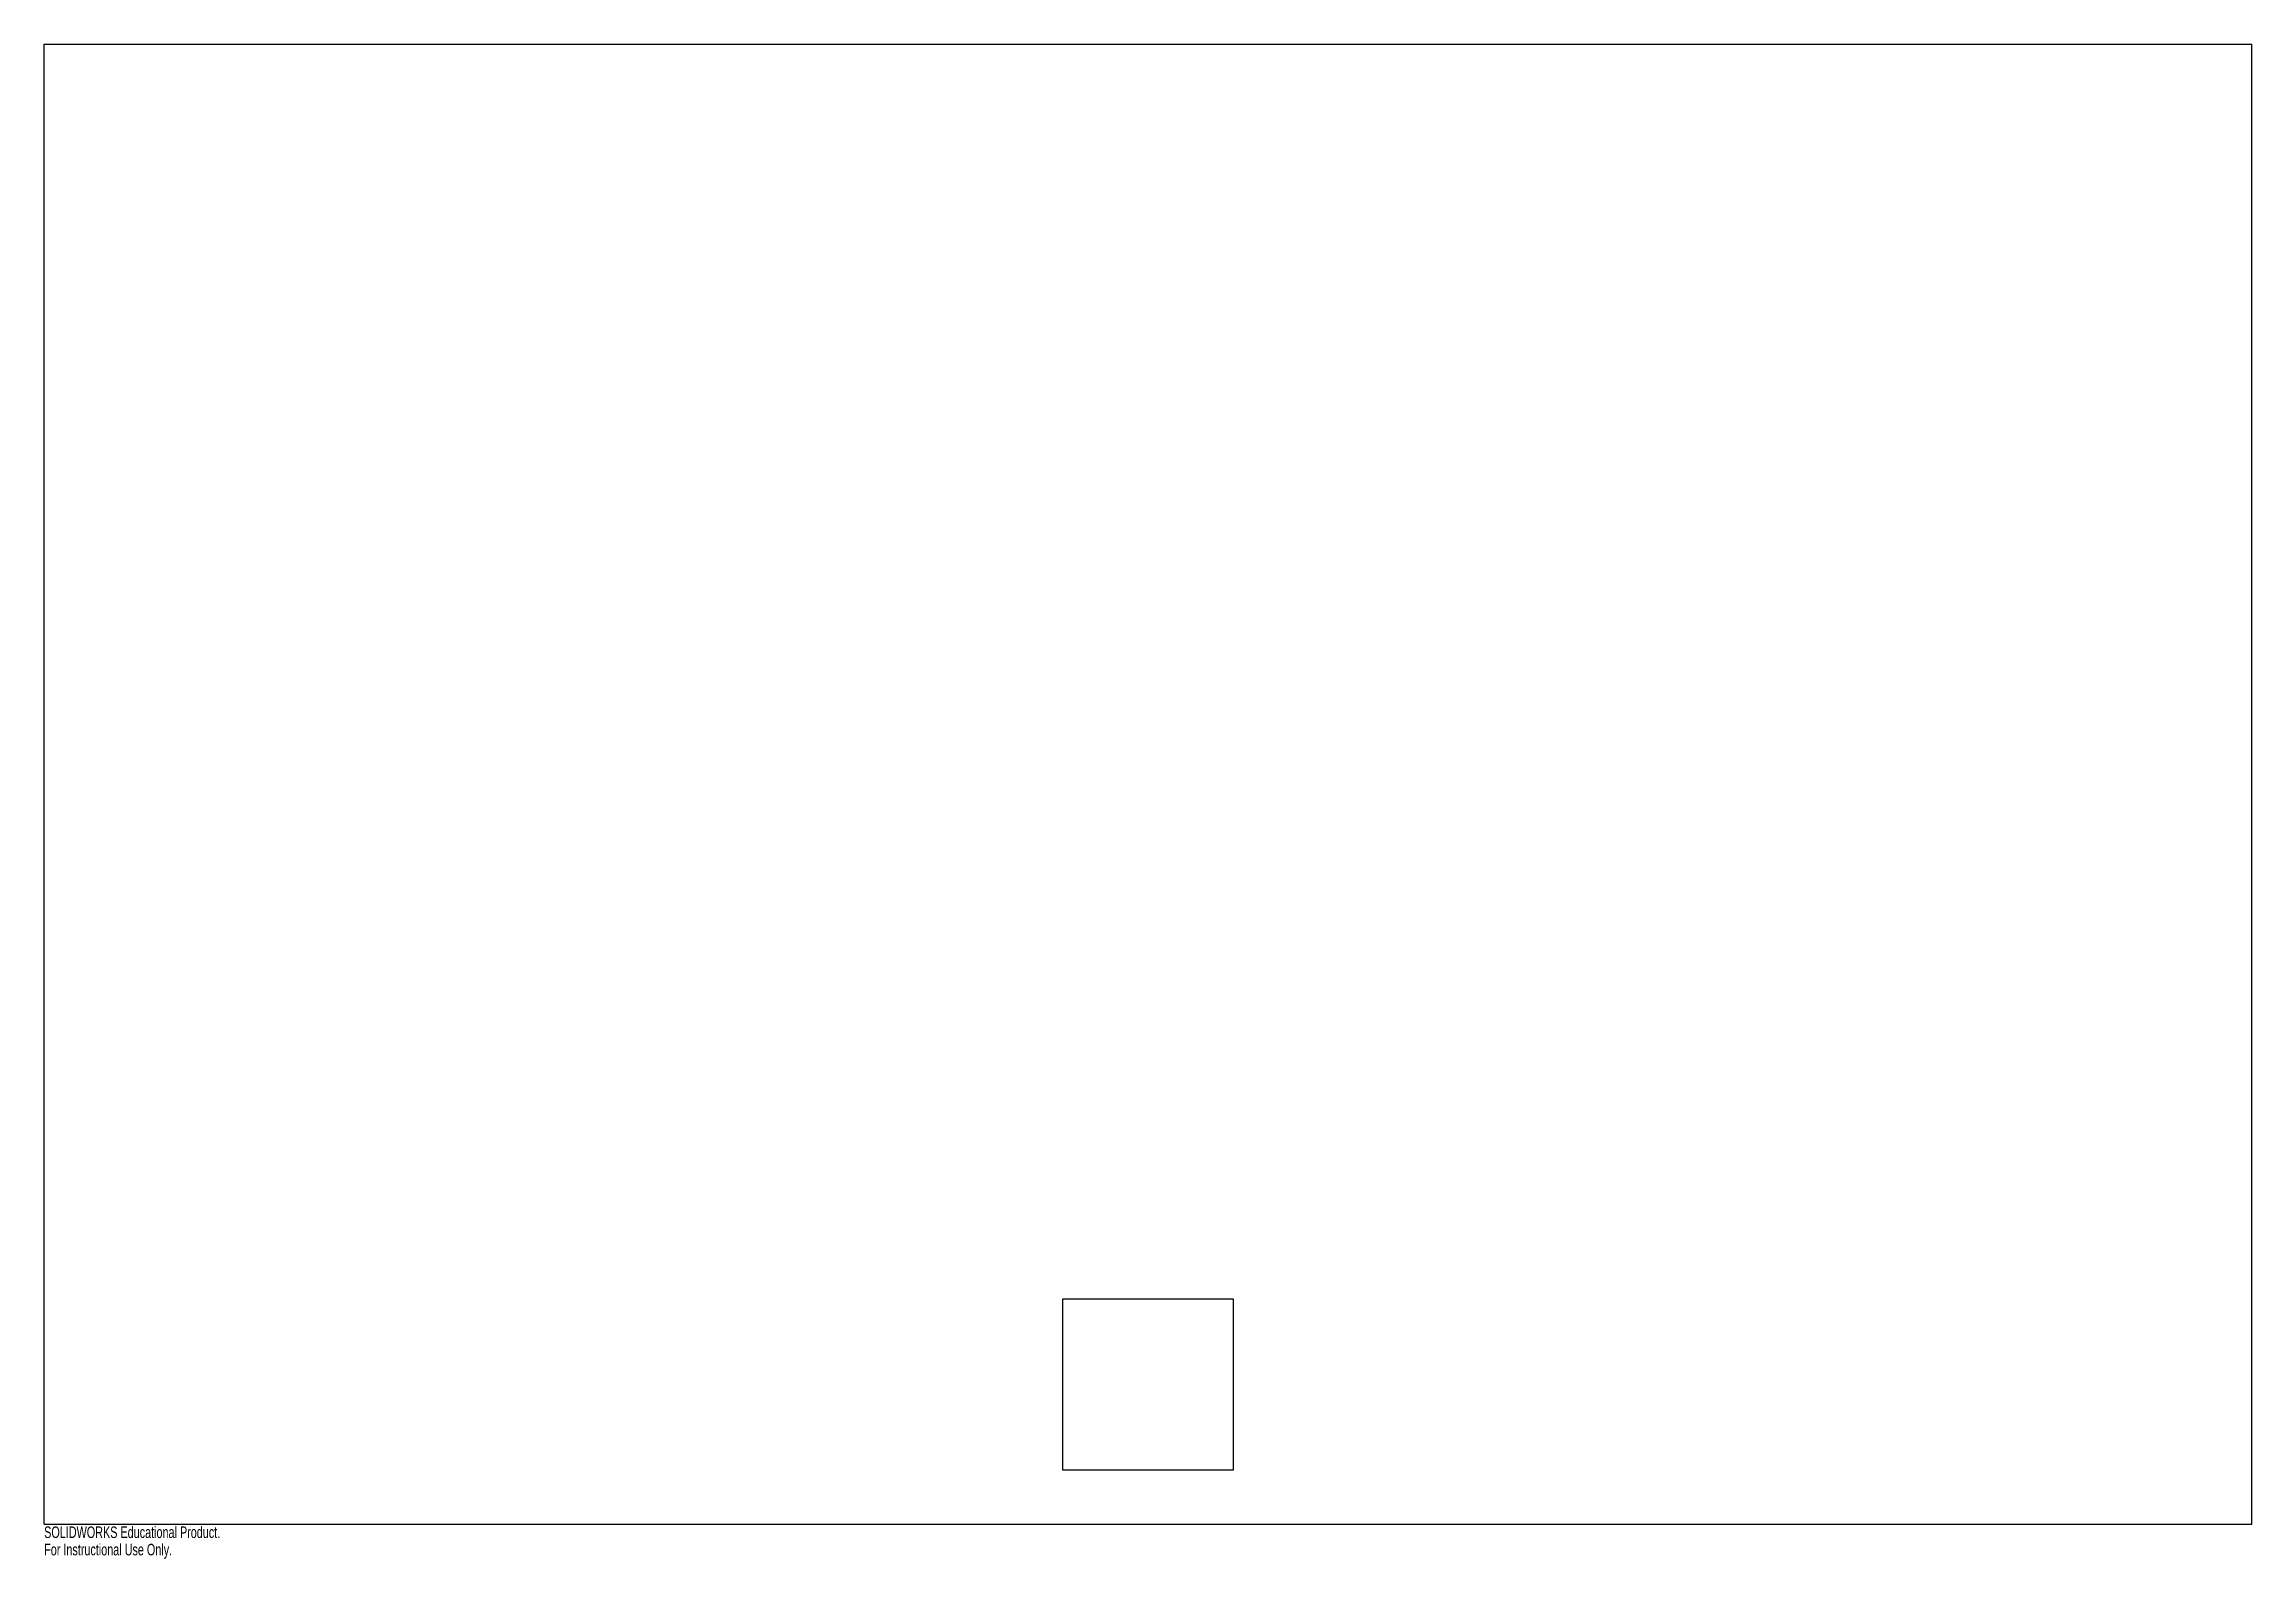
# Model space of a CAD drawing. Header units: inches. Extents: x 0 to 36.4, y -0.6 to 24.4.
import ezdxf

# ---------------------------------------------------------------- set-up
doc = ezdxf.new("R2010")
doc.units = ezdxf.units.IN
doc.header["$MEASUREMENT"] = 0
doc.styles.add('SLDTEXTSTYLE0', font='TXT', dxfattribs={"width": 0.7})

msp = doc.modelspace()

# ---------------------------------------------------------------- linework, layer by layer
at = {"color": 7, "linetype": 'Continuous', "lineweight": 25}
for p, q in [((0, 24.375), (36.375, 24.375)), ((0, 0), (0, 24.375)), ((36.375, 0), (36.375, 24.375)), ((16.781, 3.703), (16.781, 0.89)), ((19.594, 3.703), (16.781, 3.703)), ((19.594, 0.89), (19.594, 3.703)), ((16.781, 0.89), (19.594, 0.89)), ((0, 0), (36.375, 0))]:
    msp.add_line(p, q, dxfattribs=at)

# ---------------------------------------------------------------- texts
at = {"color": 7, "linetype": 'Continuous', "char_height": 0.1903, "attachment_point": 1, "style": 'SLDTEXTSTYLE0'}
for s, insert in [('SOLIDWORKS Educational Product.', (0, -0.04)), ('For Instructional Use Only.', (0, -0.326))]:
    msp.add_mtext(s, dxfattribs=dict(at, insert=insert))

doc.saveas('drawing.dxf')
